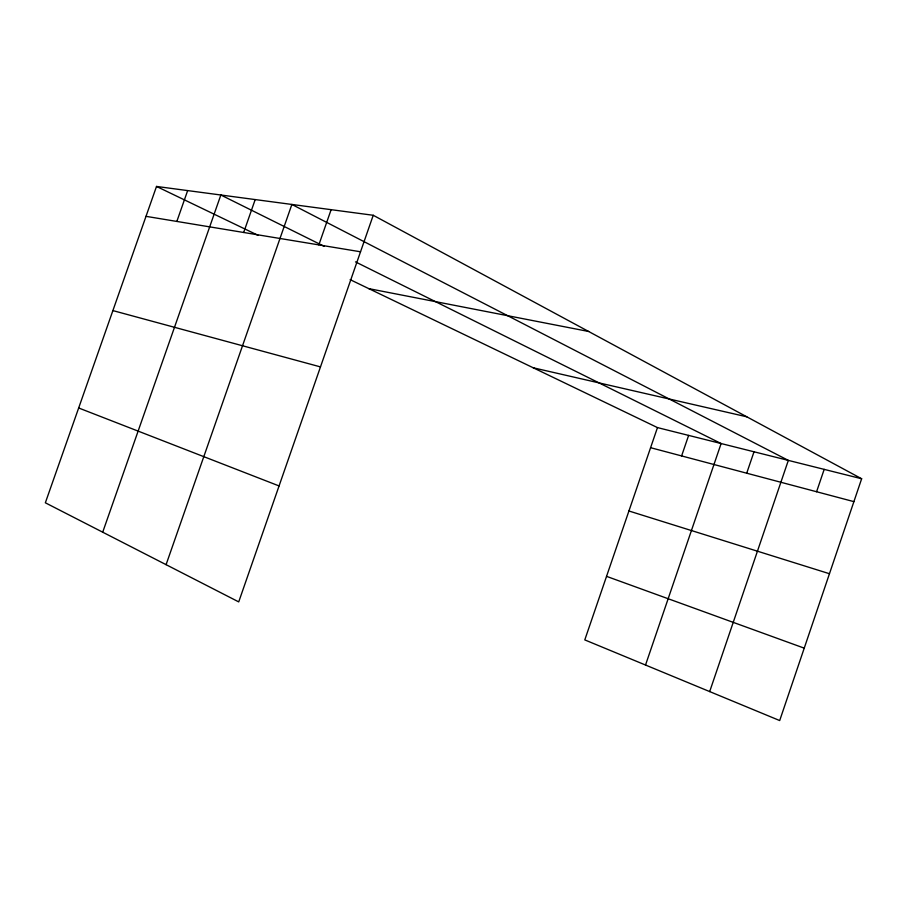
<?xml version="1.0" encoding="UTF-8"?>
<svg xmlns="http://www.w3.org/2000/svg" width="907" height="907" viewBox="0 0 907 907"><rect width="100%" height="100%" fill="white"/><g stroke="black" fill="none" stroke-linecap="round" stroke-linejoin="round"><path stroke-width="1.36" d="M709.682 691.587L788.33 460.393L291.873 204.449L166.083 564.664M816.583 491.741L824.18 469.373M373.231 215.276L238.722 601.897L45.35 502.795L156.514 186.445L373.231 215.276L861.65 478.76L779.691 720.555L584.788 639.9L657.473 427.594L350.147 279.651M681.611 455.926L688.628 435.405M645.523 665.035L721.122 443.546L355.476 261.885M746.71 473.193L754.012 451.788M318.845 244.89L331.123 209.676M176.842 221.433L187.658 190.583M102.706 532.194L220.843 195.005L324.094 246.296M243.688 232.475L255.196 199.574M146.004 216.342L360.533 251.783M368.809 288.641L588.632 331.474M533.214 367.788L746.79 416.801M657.473 427.594L861.65 478.76M650.591 447.695L853.895 501.639M112.887 310.591L320.477 366.904M628.925 510.992L829.463 573.723M606.545 576.353L804.237 648.154M78.671 407.98L279.073 485.937M156.514 186.445L257.905 235.253"/></g></svg>
